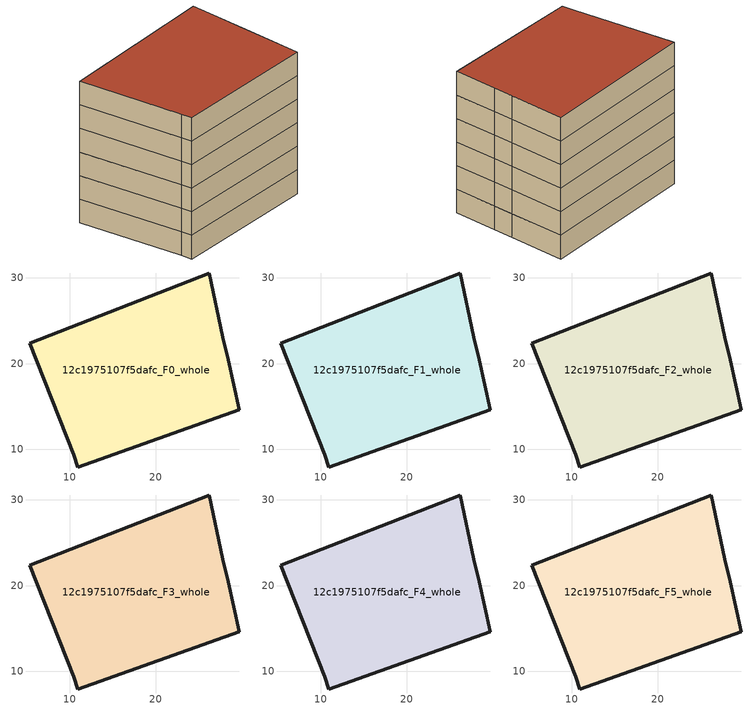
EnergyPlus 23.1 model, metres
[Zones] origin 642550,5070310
12c1975107f5dafc_F0_whole
 floor ground (EU_floor_Construction): 26.26,30.56 27.86,23.06 28.45,20.45 29.75,14.65 10.94,7.95 10.44,9.35 5.34,22.36 z0
 wall outside (EU_wall_Construction): 5.34,22.36 10.44,9.35 10.94,7.95 29.75,14.65 28.45,20.45 27.86,23.06 26.26,30.56 5.34,22.36 z0:3
12c1975107f5dafc_F1_whole
 floor to 12c1975107f5dafc_F0_whole (EU_floor_Construction): 26.26,30.56 27.86,23.06 28.45,20.45 29.75,14.65 10.94,7.95 10.44,9.35 5.34,22.36 z3
 wall outside (EU_wall_Construction): 5.34,22.36 10.44,9.35 10.94,7.95 29.75,14.65 28.45,20.45 27.86,23.06 26.26,30.56 5.34,22.36 z3:6
12c1975107f5dafc_F2_whole
 floor to 12c1975107f5dafc_F1_whole (EU_floor_Construction): 26.26,30.56 27.86,23.06 28.45,20.45 29.75,14.65 10.94,7.95 10.44,9.35 5.34,22.36 z6
 wall outside (EU_wall_Construction): 5.34,22.36 10.44,9.35 10.94,7.95 29.75,14.65 28.45,20.45 27.86,23.06 26.26,30.56 5.34,22.36 z6:9
12c1975107f5dafc_F3_whole
 floor to 12c1975107f5dafc_F2_whole (EU_floor_Construction): 26.26,30.56 27.86,23.06 28.45,20.45 29.75,14.65 10.94,7.95 10.44,9.35 5.34,22.36 z9
 wall outside (EU_wall_Construction): 5.34,22.36 10.44,9.35 10.94,7.95 29.75,14.65 28.45,20.45 27.86,23.06 26.26,30.56 5.34,22.36 z9:12
12c1975107f5dafc_F4_whole
 floor to 12c1975107f5dafc_F3_whole (EU_floor_Construction): 26.26,30.56 27.86,23.06 28.45,20.45 29.75,14.65 10.94,7.95 10.44,9.35 5.34,22.36 z12
 wall outside (EU_wall_Construction): 5.34,22.36 10.44,9.35 10.94,7.95 29.75,14.65 28.45,20.45 27.86,23.06 26.26,30.56 5.34,22.36 z12:15
12c1975107f5dafc_F5_whole
 floor to 12c1975107f5dafc_F4_whole (EU_floor_Construction): 26.26,30.56 27.86,23.06 28.45,20.45 29.75,14.65 10.94,7.95 10.44,9.35 5.34,22.36 z15
 wall outside (EU_wall_Construction): 5.34,22.36 10.44,9.35 10.94,7.95 29.75,14.65 28.45,20.45 27.86,23.06 26.26,30.56 5.34,22.36 z15:18
 roof outside (EU_roof_Construction): 29.75,14.65 28.45,20.45 27.86,23.06 26.26,30.56 5.34,22.36 10.44,9.35 10.94,7.95 z18
[Building]
EU S2 Campaign: North Axis=0; Terrain=City; Solar Distribution=FullExterior
[Site:Location]
Lyon-Bron: Latitude=45.75; Longitude=5; Time Zone=1; Elevation=198
[SizingPeriod:WeatherFileDays]
AnnualSizingPeriod: Begin Month=1; Begin Day of Month=1; End Month=12; End Day of Month=31; Day of Week for Start Day=Monday; Use Weather File Daylight Saving Period=No; Use Weather File Rain and Snow Indicators=No
[MATERIAL]
EU_InternalMass_Material: Roughness=MediumRough; Thickness=0.1; Conductivity=1; Density=1800; Specific Heat=900; Thermal Absorptance=0.9; Solar Absorptance=0.7; Visible Absorptance=0.7
[MATERIAL:NOMASS] Roughness=MediumRough; Thermal Absorptance=0.9; Solar Absorptance=0.7; Visible Absorptance=0.7
Name | Thermal Resistance
EU_wall_NoMass | 0.776494
EU_roof_NoMass | 0.486893
EU_floor_NoMass | 0.421597
[CONSTRUCTION]
EU_wall_Construction: EU_wall_NoMass
EU_roof_Construction: EU_roof_NoMass
EU_floor_Construction: EU_floor_NoMass
EU_InternalMass_Construction: EU_InternalMass_Material
[ZONE] Type=1; Multiplier=1; Ceiling Height=autocalculate; Volume=1003.28; Floor Area=autocalculate; Part of Total Floor Area=Yes
12c1975107f5dafc_F0_whole; 12c1975107f5dafc_F1_whole; 12c1975107f5dafc_F2_whole; 12c1975107f5dafc_F3_whole; 12c1975107f5dafc_F4_whole; 12c1975107f5dafc_F5_whole
[INTERNALMASS] Construction=EU_InternalMass_Construction; Surface Area=334.425
Name | Zone or ZoneList
12c1975107f5dafc_F0_whole_EU_InternalMass | 12c1975107f5dafc_F0_whole
12c1975107f5dafc_F1_whole_EU_InternalMass | 12c1975107f5dafc_F1_whole
12c1975107f5dafc_F2_whole_EU_InternalMass | 12c1975107f5dafc_F2_whole
12c1975107f5dafc_F3_whole_EU_InternalMass | 12c1975107f5dafc_F3_whole
12c1975107f5dafc_F4_whole_EU_InternalMass | 12c1975107f5dafc_F4_whole
12c1975107f5dafc_F5_whole_EU_InternalMass | 12c1975107f5dafc_F5_whole
[OTHEREQUIPMENT] Fuel Type=Electricity; Design Level Calculation Method=Watts/Area; Power per Zone Floor Area=1; Fraction Latent=0; Fraction Radiant=0; Fraction Lost=0; Carbon Dioxide Generation Rate=0; EndUse Subcategory=EU_Step8_InternalGains
Name | Zone or ZoneList or Space or SpaceList | Schedule
EU_Step8_InternalGain_12c1975107f5dafc_F0_whole_f000 | 12c1975107f5dafc_F0_whole | EU_Step8_GainSchedule_12c1975107f5dafc_F0_whole_f000
EU_Step8_InternalGain_12c1975107f5dafc_F1_whole_f000 | 12c1975107f5dafc_F1_whole | EU_Step8_GainSchedule_12c1975107f5dafc_F1_whole_f000
EU_Step8_InternalGain_12c1975107f5dafc_F2_whole_f000 | 12c1975107f5dafc_F2_whole | EU_Step8_GainSchedule_12c1975107f5dafc_F2_whole_f000
EU_Step8_InternalGain_12c1975107f5dafc_F3_whole_f000 | 12c1975107f5dafc_F3_whole | EU_Step8_GainSchedule_12c1975107f5dafc_F3_whole_f000
EU_Step8_InternalGain_12c1975107f5dafc_F4_whole_f000 | 12c1975107f5dafc_F4_whole | EU_Step8_GainSchedule_12c1975107f5dafc_F4_whole_f000
EU_Step8_InternalGain_12c1975107f5dafc_F5_whole_f000 | 12c1975107f5dafc_F5_whole | EU_Step8_GainSchedule_12c1975107f5dafc_F5_whole_f000
[ZONEVENTILATION:DESIGNFLOWRATE] Schedule=EU_AlwaysOn; Design Flow Rate Calculation Method=AirChanges/Hour; Air Changes per Hour=0.693814; Ventilation Type=Natural; Fan Pressure Rise=0; Fan Total Efficiency=1; Constant Term Coefficient=1; Temperature Term Coefficient=0; Velocity Term Coefficient=0; Velocity Squared Term Coefficient=0; Minimum Indoor Temperature=-100; Maximum Indoor Temperature=100; Delta Temperature=-100; Minimum Outdoor Temperature=-100; Maximum Outdoor Temperature=100; Maximum Wind Speed=40
Name | Zone or ZoneList or Space or SpaceList
EU_ConstantAir_12c1975107f5dafc_F0_whole | 12c1975107f5dafc_F0_whole
EU_ConstantAir_12c1975107f5dafc_F1_whole | 12c1975107f5dafc_F1_whole
EU_ConstantAir_12c1975107f5dafc_F2_whole | 12c1975107f5dafc_F2_whole
EU_ConstantAir_12c1975107f5dafc_F3_whole | 12c1975107f5dafc_F3_whole
EU_ConstantAir_12c1975107f5dafc_F4_whole | 12c1975107f5dafc_F4_whole
EU_ConstantAir_12c1975107f5dafc_F5_whole | 12c1975107f5dafc_F5_whole
[HVACTEMPLATE:THERMOSTAT] Constant Heating Setpoint=20; Constant Cooling Setpoint=50
EU_HeatOnly_12c1975107f5dafc_F0_whole; EU_HeatOnly_12c1975107f5dafc_F1_whole; EU_HeatOnly_12c1975107f5dafc_F2_whole; EU_HeatOnly_12c1975107f5dafc_F3_whole; EU_HeatOnly_12c1975107f5dafc_F4_whole; EU_HeatOnly_12c1975107f5dafc_F5_whole
[HVACTEMPLATE:ZONE:IDEALLOADSAIRSYSTEM] System Availability Schedule=EU_AlwaysOn; Maximum Heating Supply Air Temperature=50; Minimum Cooling Supply Air Temperature=13; Maximum Heating Supply Air Humidity Ratio=0.0156; Minimum Cooling Supply Air Humidity Ratio=0.0077; Heating Limit=NoLimit; Cooling Limit=NoLimit; Heating Availability Schedule=EU_AlwaysOn; Cooling Availability Schedule=EU_CoolingOff; Dehumidification Control Type=ConstantSensibleHeatRatio; Cooling Sensible Heat Ratio=0.7; Dehumidification Setpoint=60; Humidification Control Type=None; Humidification Setpoint=30; Outdoor Air Method=None; Outdoor Air Flow Rate per Person=0.00944; Outdoor Air Flow Rate per Zone Floor Area=0; Outdoor Air Flow Rate per Zone=0; Demand Controlled Ventilation Type=None; Outdoor Air Economizer Type=NoEconomizer; Heat Recovery Type=None; Sensible Heat Recovery Effectiveness=0.7; Latent Heat Recovery Effectiveness=0.65
Name | Template Thermostat
12c1975107f5dafc_F0_whole | EU_HeatOnly_12c1975107f5dafc_F0_whole
12c1975107f5dafc_F1_whole | EU_HeatOnly_12c1975107f5dafc_F1_whole
12c1975107f5dafc_F2_whole | EU_HeatOnly_12c1975107f5dafc_F2_whole
12c1975107f5dafc_F3_whole | EU_HeatOnly_12c1975107f5dafc_F3_whole
12c1975107f5dafc_F4_whole | EU_HeatOnly_12c1975107f5dafc_F4_whole
12c1975107f5dafc_F5_whole | EU_HeatOnly_12c1975107f5dafc_F5_whole
[SIZING:ZONE] Zone Cooling Design Supply Air Temperature Input Method=SupplyAirTemperature; Zone Cooling Design Supply Air Temperature=13; Zone Heating Design Supply Air Temperature Input Method=SupplyAirTemperature; Zone Heating Design Supply Air Temperature=50; Zone Cooling Design Supply Air Humidity Ratio=0.008; Zone Heating Design Supply Air Humidity Ratio=0.008; Cooling Design Air Flow Method=DesignDay; Cooling Design Air Flow Rate=0; Cooling Minimum Air Flow per Zone Floor Area=0.000762; Cooling Minimum Air Flow=0; Cooling Minimum Air Flow Fraction=0.2; Heating Design Air Flow Method=DesignDay; Heating Design Air Flow Rate=0; Heating Maximum Air Flow per Zone Floor Area=0.002032; Heating Maximum Air Flow=0.141576; Heating Maximum Air Flow Fraction=0.3; Account for Dedicated Outdoor Air System=No; Dedicated Outdoor Air System Control Strategy=NeutralSupplyAir; Dedicated Outdoor Air Low Setpoint Temperature for Design=autosize; Dedicated Outdoor Air High Setpoint Temperature for Design=autosize; Zone Load Sizing Method=Sensible Load Only No Latent Load; Zone Latent Cooling Design Supply Air Humidity Ratio Input Method=HumidityRatioDifference; Zone Cooling Design Supply Air Humidity Ratio Difference=0.005; Zone Latent Heating Design Supply Air Humidity Ratio Input Method=HumidityRatioDifference; Zone Humidification Design Supply Air Humidity Ratio Difference=0.005
12c1975107f5dafc_F0_whole; 12c1975107f5dafc_F1_whole; 12c1975107f5dafc_F2_whole; 12c1975107f5dafc_F3_whole; 12c1975107f5dafc_F4_whole; 12c1975107f5dafc_F5_whole
[SCHEDULE:CONSTANT]
Name | Hourly Value
EU_AlwaysOn | 1
EU_CoolingOff | 0
[SCHEDULE:FILE] Column Number=1; Rows to Skip at Top=0; Number of Hours of Data=8760; Column Separator=Comma; Interpolate to Timestep=No; Minutes per Item=60; Adjust Schedule for Daylight Savings=Yes
Name | File
EU_Step8_GainSchedule_12c1975107f5dafc_F0_whole_f000 | C:\Users\o_iseri\Desktop\OpenUBEM\openubem\outputs\eu_evidence\EU-11\FR-LYO-HAUTCOEURPENTES\idfs\12c1975107f5dafc\12c1975107f5dafc_F0_whole_f000_gain.csv
EU_Step8_GainSchedule_12c1975107f5dafc_F1_whole_f000 | C:\Users\o_iseri\Desktop\OpenUBEM\openubem\outputs\eu_evidence\EU-11\FR-LYO-HAUTCOEURPENTES\idfs\12c1975107f5dafc\12c1975107f5dafc_F1_whole_f000_gain.csv
EU_Step8_GainSchedule_12c1975107f5dafc_F2_whole_f000 | C:\Users\o_iseri\Desktop\OpenUBEM\openubem\outputs\eu_evidence\EU-11\FR-LYO-HAUTCOEURPENTES\idfs\12c1975107f5dafc\12c1975107f5dafc_F2_whole_f000_gain.csv
EU_Step8_GainSchedule_12c1975107f5dafc_F3_whole_f000 | C:\Users\o_iseri\Desktop\OpenUBEM\openubem\outputs\eu_evidence\EU-11\FR-LYO-HAUTCOEURPENTES\idfs\12c1975107f5dafc\12c1975107f5dafc_F3_whole_f000_gain.csv
EU_Step8_GainSchedule_12c1975107f5dafc_F4_whole_f000 | C:\Users\o_iseri\Desktop\OpenUBEM\openubem\outputs\eu_evidence\EU-11\FR-LYO-HAUTCOEURPENTES\idfs\12c1975107f5dafc\12c1975107f5dafc_F4_whole_f000_gain.csv
EU_Step8_GainSchedule_12c1975107f5dafc_F5_whole_f000 | C:\Users\o_iseri\Desktop\OpenUBEM\openubem\outputs\eu_evidence\EU-11\FR-LYO-HAUTCOEURPENTES\idfs\12c1975107f5dafc\12c1975107f5dafc_F5_whole_f000_gain.csv
